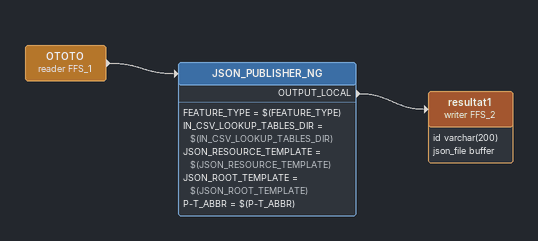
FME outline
OTOTO (reader FFS_1)
    -> JSON_PUBLISHER_NG
JSON_PUBLISHER_NG
    FEATURE_TYPE = $(FEATURE_TYPE)
    IN_CSV_LOOKUP_TABLES_DIR = $(IN_CSV_LOOKUP_TABLES_DIR)
    JSON_RESOURCE_TEMPLATE = $(JSON_RESOURCE_TEMPLATE)
    JSON_ROOT_TEMPLATE = $(JSON_ROOT_TEMPLATE)
    P-T_ABBR = $(P-T_ABBR)
    OUTPUT_LOCAL -> resultat1 (writer FFS_2)
resultat1 (writer FFS_2)
    attributes: id varchar(200), json_file buffer
